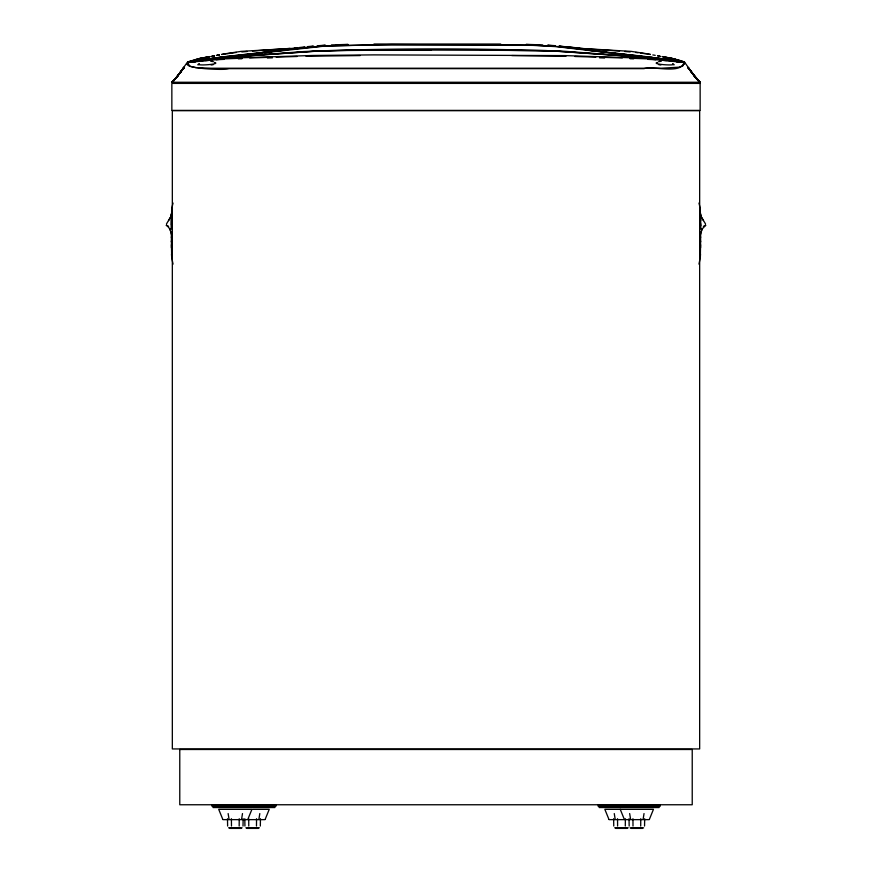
<?xml version="1.0" encoding="UTF-8"?>
<svg xmlns="http://www.w3.org/2000/svg" width="872" height="872" viewBox="0 0 872 872"><rect width="100%" height="100%" fill="white"/><g stroke="black" fill="none" stroke-linecap="round" stroke-linejoin="round"><path stroke-width="1.31" d="M684.139 64.027L684.215 62.119M684.139 63.58L684.149 62.239L683.572 63.874M700.619 237.413L700.619 232.715M171.381 228.453L171.675 208.626L173.059 203.034M700.608 241.925L700.619 236.922M700.576 229.074L700.325 208.626L698.941 203.034M171.413 225.085L171.479 213.629L171.424 229.074M700.608 240.977L700.325 257.567L698.941 264.14M700.565 247.833L700.598 244.683M171.424 217.651L171.446 216.191M684.139 63.285L684.139 62.424L650 58.38L564.903 55.601L373.837 54.882L312.786 55.47L222.186 58.38L187.862 62.413L187.862 64.027M171.479 216.605L171.555 213.771L170.759 216.812L166.465 223.951M684.139 62.849L682.765 62.501M231.407 818.721L231.472 826.046M248.716 818.721L248.782 826.046M617.539 818.721L617.605 826.046M632.941 818.721L633.007 826.046M700.325 257.567L700.478 254.025M227.483 818.721L227.625 826.046M244.803 818.721L244.934 826.046M613.626 818.721L613.757 826.046M629.028 818.721L629.159 826.046M239.168 826.046L239.233 818.721M256.477 826.046L256.542 818.721M625.3 826.046L625.366 818.721M640.702 826.046L640.767 818.721M241.555 819.451L242.492 813.565M258.875 819.451L259.812 813.565M643.1 819.451L644.027 813.565M700.162 235.843L702.189 228.519M243.016 826.046L243.146 818.721M260.325 826.046L260.456 818.721M644.55 826.046L644.681 818.721M247.801 819.451L251.921 809.336L218.709 809.336L222.829 819.451M265.121 819.451L269.241 809.336L252.629 809.336M649.346 819.451L653.455 809.336L604.841 809.336L608.961 819.451M684.378 62.948L684.683 62.315L695.3 77.346L688.084 67.635M683.997 62.86L682.929 65.749L678.688 67.209L660.911 68.234L211.089 68.234L195.644 67.602L190.281 66.381L188.799 65.269M683.125 65.498L683.474 64.452M700.412 233.293L702.2 228.987L705.546 225.445M684.335 63.067C679.419 74.371 653.411 65.585 644.016 68.648L227.984 68.648C229.532 70.697 169.691 68.572 192.178 60.789M170.847 216.638L168.558 220.594M705.775 225.39L705.295 225.074M187.284 62.337L176.7 77.346L183.905 67.635M183.883 67.384L176.7 77.346M176.613 77.379L183.894 67.678L176.417 77.434L183.883 67.733L180.199 72.55M180.133 72.67L172.46 82.262L183.883 67.733M176.329 77.51L172.329 82.262M172.166 82.262L176.22 77.761L171.849 82.262L700.14 82.262L695.921 78.109L700.085 82.262L695.9 78.055L699.976 82.262L688.117 67.733L695.376 77.379M285.286 49.355L290.234 48.581M188.047 63.155L187.785 61.956M197.824 64.822L198.456 64.604M285.569 49.148L283.237 49.846L284.948 49.115M673.827 59.928L675.157 59.111L684.444 61.912L664.42 59.122M704.859 225.783L703.366 226.6L704.641 225.946M193.137 60.495L196.08 59.579M195.524 60.822L187.742 61.912L198.195 58.773L210.141 56.56M199.372 63.536C192.701 66.436 222.742 64.179 214.349 62.435M209.411 59.067L220.463 57.476M187.742 61.912L205.629 59.165M188.33 61.836L189.3 61.639M209.215 56.811L196.843 59.111L198.173 59.928M216.954 55.328L219.373 54.882M221.793 54.435L225.379 53.781M199.405 58.511L209.716 56.636M212.288 56.179L214.621 55.754M226.578 53.563L241.021 51.394L290.354 48.472M658.654 61.607L661.27 61.291M221.662 54.467L236.432 52.44M189.377 61.585L221.172 57.051L282.375 50.271M190.772 61.432L193.159 61.095M205.629 59.242L228.486 56.309M196.734 60.659L207.765 59.122M212.703 58.707L193.279 61.389M209.912 58.816L221.248 57.334M220.496 57.661L188.025 62.174M252.444 51.034L290.322 48.396M212.724 58.806L233.107 56.876M657.652 62.435C649.248 64.179 679.288 66.436 672.617 63.536M211.089 64.986L213.15 64.713M195.513 61.738L190.521 62.359M282.866 50.096L324.242 45.922L391.615 44.548L532.999 45.126L556.554 46.445L588.033 49.944M294.137 48.123L298.017 47.688M299.314 47.535L304.601 46.935M295.107 48.363L297.744 48.058M302.715 47.589L305.407 47.284M219.646 57.661L324.221 46.151L373.816 44.864L480.592 44.799L533.01 45.377L556.576 46.663L662.774 59.067M199.198 61.291L202.293 60.942M262.025 52.385L283.509 49.987M267.737 52.069L229.641 56.19M268.914 51.939L272.445 51.557M277.678 50.99L282.397 50.489M223.537 57.072L228.529 56.549M231.472 56.244L235.407 55.841M232.028 56.19L234.361 55.939M240.65 55.296L244.247 54.925M247.844 54.555L251.539 54.173M256.39 53.672L259.823 53.323M264.717 52.821L267.312 52.549M205.498 60.604L210.85 60.124M307.129 46.674L313.19 46.085M310.574 46.685L313.015 46.456M311.577 46.685L314.051 46.456M219.973 57.901L224.954 57.465M241.817 51.939L247.201 51.448M222.197 57.683L324.319 50.663L431.52 49.813M289.362 49.105L287.226 49.115M188.428 62.413L224.159 58.893M321.495 45.824L325.125 45.562M317.114 45.78L325.234 45.202M319.773 45.78L325.202 45.398M228.344 57.214L312.972 51.328L355.58 50.107M223.036 57.552L303.881 51.535C390.743 48.004 477.878 48.178 564.751 51.274L650.392 57.607M291.368 48.407L297.439 48.058M216.212 59.743L224.18 59.351M285.94 48.854L290.016 48.658M331.425 44.919L347.939 44.385M336.352 44.886L347.928 44.57M188.003 62.86L189.235 62.501M225.336 58.838L241.915 58.228M187.862 63.907L188.428 63.874M249.675 57.966L272.445 57.236M276.141 57.116L297.123 56.484M238.329 58.849L241.925 58.74M267.41 57.988L272.456 57.835M340.102 44.908L347.906 44.734M306.028 56.255L360.169 55.568M373.957 44.014L500.713 44.036M373.925 49.824L546.09 50.543L649.684 57.639L556.456 51.143L480.439 49.878M166.705 225.074L166.225 225.39M172.394 110.624L699.606 110.624M212.975 807.537L274.974 807.537M599.108 807.537L659.199 807.537M222.981 819.636L264.968 819.636M609.125 819.636L649.182 819.636M228.54 827.811L242.089 827.811M245.86 827.811L259.409 827.811M614.673 827.811L628.222 827.811M630.074 827.811L643.623 827.811M229.521 828.4L241.108 828.4M246.841 828.4L258.417 828.4M615.665 828.4L627.241 828.4M631.066 828.4L642.642 828.4M511.831 55.568L565.972 56.255M284.076 49.53L284.981 49.541L283.607 49.617M526.208 44.363L542.755 44.908M526.219 44.548L537.653 44.886M526.241 44.712L532.552 44.843M574.877 56.484L595.849 57.116M599.544 57.835L604.59 57.988M599.544 57.236L622.325 57.966M630.074 58.74L633.672 58.849M630.085 58.228L646.653 58.838M647.82 59.351L655.788 59.743M581.984 48.658L619.556 51.034M647.831 58.893L683.572 62.413M574.43 48.036L631.274 51.394L645.618 53.563M547.79 45.181L555.235 45.682M547.823 45.377L554.036 45.791M547.889 45.54L551.638 45.791M647.253 57.454L649.4 57.596M547.998 45.649L550.515 45.813M644.332 57.247L659.461 58.806M210.73 61.291L213.335 61.607M661.15 60.124L666.502 60.604M624.788 51.448L630.183 51.939M559.105 46.042L572.555 47.502M559.159 46.238L563.039 46.608M559.279 46.412L561.884 46.652M612.972 53.388L615.436 53.639M620.515 54.162L624.352 54.555M628.123 54.947L632.81 55.427M635.819 55.743L640.953 56.266M643.394 56.517L648.648 57.072M644.07 56.353L684.444 61.912M589.897 50.5L595.118 51.067M597.8 51.35L602.312 51.84M605.789 52.211L609.332 52.593M613.027 52.996L626.913 54.5M628.167 54.631L643.035 56.233M587.379 50.009L596.481 51.012M597.821 51.154L666.557 59.242M587.401 49.846L597.843 51.012M569.231 46.946L585.123 48.843M566.822 47.034L569.34 47.317M567.149 47.23L569.798 47.535M575.084 48.134L577.438 48.396M669.696 60.942L672.803 61.291M574.757 47.753L589.265 49.911L586.616 49.039M635.568 52.44L638.021 52.745M640.462 53.039L650.338 54.467M585.733 49.05L583.303 48.919L585.352 49.268M650.937 57.334L655.809 57.944M681.479 62.359L676.487 61.738M658.84 64.713L660.9 64.986M651.689 57.661L684.16 62.174M658.752 58.337L662.273 58.816M581.918 48.963L584.044 49.257L581.559 48.799M659.483 58.707L678.907 61.389M679.026 61.095L681.413 61.432M666.557 59.165L682.743 61.531M587.783 49.737L586.878 49.595L588.415 49.595M583.063 48.723L586.071 49.257M662.044 56.56L675.179 59.078L665.26 57.279M657.564 55.754L659.897 56.179M662.469 56.636L672.781 58.511M646.806 53.781L650.392 54.435M652.823 54.936L655.232 55.328M657.793 55.873L660.3 56.353M682.885 61.639L683.855 61.836M651.722 57.476L652.55 57.661M677.272 59.71L678.263 60.015M679.266 60.332L680.465 60.691M677.479 60.07L678.863 60.495M679.822 60.789L684.618 62.283M166.454 225.445L168.634 226.6L167.141 225.783M673.544 64.604L674.176 64.822M167.359 225.946L169.8 228.987L171.588 233.293M699.835 82.262L695.747 77.706L699.671 82.262M699.529 82.262L688.106 67.7L691.801 72.55M695.3 77.346L688.128 67.329L691.638 72.365M700.521 216.605L700.445 213.771L701.241 216.812L705.535 223.951M703.442 220.594L701.153 216.638M620.243 809.336L624.363 819.451M173.059 264.14L171.675 257.567L171.392 240.977M169.811 228.519L171.839 235.843M188.723 65.051L188.526 64.452M187.872 62.468L188.864 65.498M629.671 813.565L630.609 819.451M614.269 813.565L615.207 819.451M228.137 813.565L229.074 819.451M171.522 254.025L171.675 257.567M700.521 213.629L700.598 220.769M700.543 215.275L700.576 217.651M700.554 216.191L700.587 225.641L700.587 225.085M171.403 244.683L171.424 247.833M700.608 223.592L700.619 228.453M171.381 236.922L171.392 241.925M171.381 232.715L171.381 237.413M699.66 111.049L699.66 748.939L172.329 748.939L172.329 111.049M648.463 804.867L648.463 806.393M625.235 804.867L625.235 806.393M613.626 804.867L613.626 806.393M609.844 804.867L609.844 806.393M264.249 804.867L264.249 806.393M258.537 804.867L258.537 806.393M246.929 804.867L246.929 806.393M223.701 804.867L223.701 806.393M179.774 749.495L179.774 804.758L692.226 804.758L692.226 749.495L179.774 749.495M183.872 67.351L180.417 72.322L183.872 67.351M176.166 77.913L172.013 82.262L176.166 77.913M176.1 78.055L171.969 82.262L176.1 78.055M219.166 54.947L216.67 55.416L219.166 54.936M214.185 55.884L211.689 56.353L214.185 55.884M700.14 83.396L171.849 83.396L171.849 110.428L700.14 110.428L700.14 83.396M275.857 804.867L212.092 804.867L212.092 806.393L275.857 806.393L275.857 804.867M660.082 804.867L598.225 804.867L598.225 806.393L660.082 806.393L660.082 804.867M699.976 82.262L695.856 77.957L699.933 82.262M695.584 77.434L691.845 72.605L695.584 77.434"/></g></svg>
